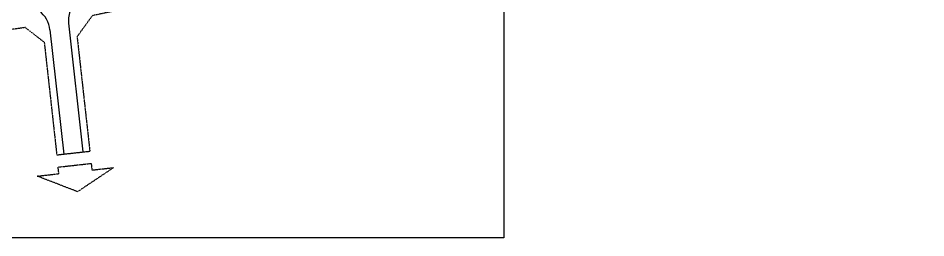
# Model space of a CAD drawing. Header units: millimetres. Extents: x 583747 to 597033, y 2304962 to 2309584.
# Drawn here: x 595755.9 to 596015.1, y 2307013.1 to 2307075.8 of the extents above; entities that cross this region are included whole.
import ezdxf
from ezdxf.xclip import XClip

# ---------------------------------------------------------------- set-up
doc = ezdxf.new("R2010")
doc.units = ezdxf.units.MM
doc.header["$XCLIPFRAME"] = 0
doc.linetypes.add('DASHDOT', pattern=[1, 0.5, -0.25, 0, -0.25])
doc.layers.add('A-PLOT LINE', color=6, linetype='DASHDOT')
doc.layers.add('AFP-KERB-LINE', color=2, linetype='Continuous')
doc.layers.add('KT-DV2', color=7, linetype='Continuous', lineweight=15)

# ---------------------------------------------------------------- blocks, each defined once
blk = doc.blocks.new('PLOT')
at = {"layer": 'A-PLOT LINE', "color": 251}
for p, q in [((3542670, 1009700), (3692874, 1089673)), ((3699506, 1087543), (3692874, 1089673)), ((3699506, 1087543), (3713864, 1058556))]:
    blk.add_line(p, q, dxfattribs=at)
for points in [[(4099262, 1252896), (4062508, 1312079), (4055620, 1313692), (3709805, 1099368), (3707774, 1092254), (3722376, 1062772)], [(3713864, 1058556), (3722376, 1062772)]]:
    blk.add_lwpolyline(points, dxfattribs=at)
blk.add_lwpolyline([(3723054, 1050702), (3710702, 1050947), (3716267, 1053704), (3715422, 1055410), (3723934, 1059626), (3724779, 1057919), (3730345, 1060676)], close=True, dxfattribs=at)
blk.add_lwpolyline([(3723054, 1050702), (3710702, 1050947), (3716267, 1053704), (3715422, 1055410), (3723934, 1059626), (3724779, 1057919), (3730345, 1060676)], close=True, dxfattribs=at)
blk = doc.blocks.new('DV')
at = {"layer": 'AFP-KERB-LINE'}
blk.add_line((702858, -60230), (706803, -95682), dxfattribs=at)
at = {"layer": 'AFP-KERB-LINE', "elevation": 0}
blk.add_lwpolyline([(1136375, -44482), (1121361, 27133, 0.4139486), (1111896, 33322), (714498, -49620, 0.3866723), (708181, -58336), (712270, -95073)], format="xyb", dxfattribs=at)
blk.add_lwpolyline([(704816, -95903), (714256, -94852)], dxfattribs=at)
at = {"layer": 'AFP-KERB-LINE'}
blk.add_arc((694907, -61114), 8000, 6.34954, 98.03217, dxfattribs=at)
ref = blk.add_blockref('PLOT', (-3147123, 179596, 0), dxfattribs=dict(rotation=340.0000000045929))
XClip(ref).set_block_clipping_path([(3437700.5976729654, 868981.9081885163), (3912891.8375199828, 1041937.3750337446), (3715693.8178756535, 1583734.481302836), (3240502.5780286361, 1410779.0144576086)])

msp = doc.modelspace()

# ---------------------------------------------------------------- linework, layer by layer
msp.add_lwpolyline([(595445.95, 2307514.12), (595894.57, 2307514.12), (595894.57, 2307013.1), (595445.95, 2307013.1)], close=True)

# ---------------------------------------------------------------- block references
at = {"layer": 'KT-DV2', "xscale": 0.001, "yscale": 0.001, "zscale": 0.001}
msp.add_blockref('DV', (595062.1, 2307132.69), dxfattribs=at)

doc.saveas('drawing.dxf')
